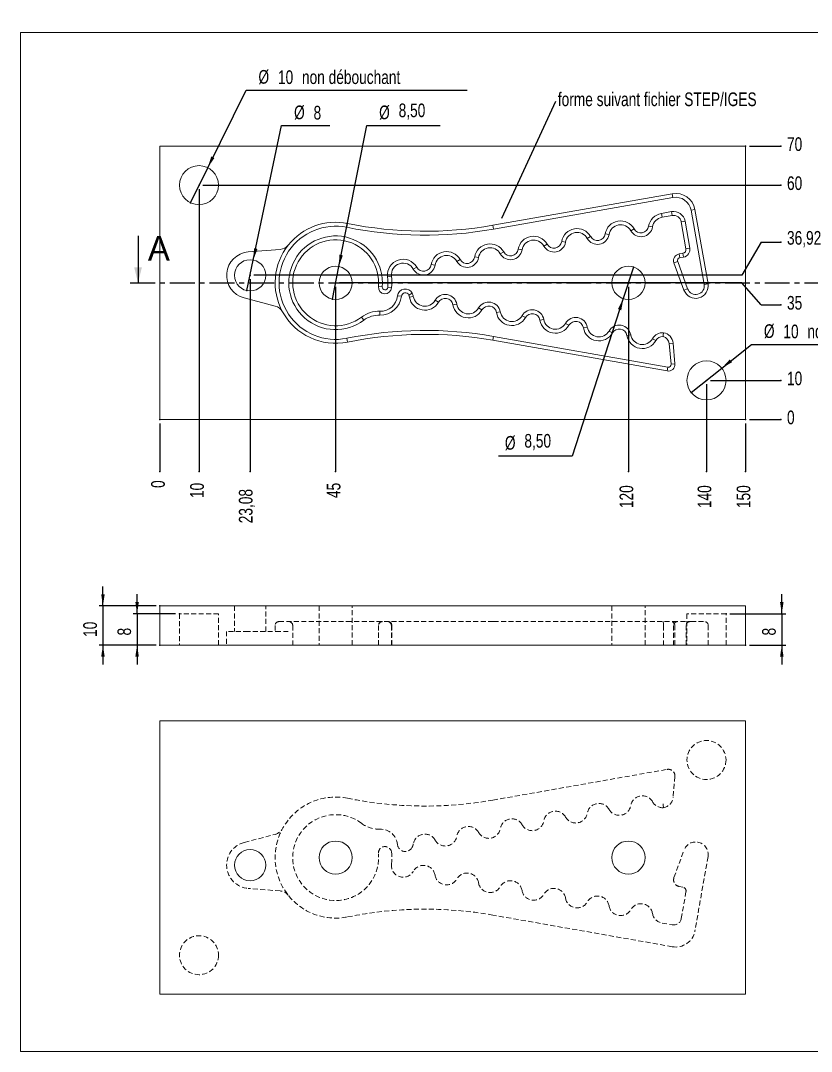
# Model space of a CAD drawing. Extents: x 12 to 408, y 18 to 282.
# Drawn here: x 12 to 214.6, y 18 to 282 of the extents above; entities that cross this region are included whole.
import ezdxf

# ---------------------------------------------------------------- set-up
doc = ezdxf.new("R2010")
doc.units = 0
doc.header["$MEASUREMENT"] = 0
doc.header["$PDSIZE"] = -1
doc.linetypes.add('CENTER', pattern=[10.16, 6.35, -1.27, 1.27, -1.27])
doc.linetypes.add('HIDDEN', pattern=[1.905, 1.27, -0.635])
doc.styles.add('SLDTEXTSTYLE0', font='txt', dxfattribs={"width": 0.75})
doc.dimstyles.new('SLDDIMSTYLE0', dxfattribs={"dimtxt": 3.5, "dimasz": 3, "dimexe": 1, "dimexo": 0.0625, "dimgap": 0.875, "dimtad": 0, "dimtih": 1, "dimtoh": 1, "dimdec": 0, "dimdsep": 46, "dimtxsty": 'Standard', "dimblk1": 'NONE', "dimblk2": 'NONE', "dimsah": 1, "dimcen": 0.09, "dimclrd": 255, "dimclre": 255, "dimclrt": 255, "dimadec": 0, "dimazin": 0, "dimtfac": 1, "dimtdec": 4, "dimtofl": 0, "dimtmove": 0, "dimatfit": 3, "dimfxl": 1, "dimtolj": 1, "dimtzin": 12, "dimarcsym": 0})
doc.dimstyles.new('SLDDIMSTYLE1', dxfattribs={"dimtxt": 3.5, "dimasz": 3, "dimexe": 1, "dimexo": 0.0625, "dimgap": 0.875, "dimtad": 0, "dimtih": 1, "dimtoh": 1, "dimzin": 12, "dimdsep": 46, "dimtxsty": 'Standard', "dimblk1": 'NONE', "dimblk2": 'NONE', "dimsah": 1, "dimcen": 0.09, "dimclrd": 255, "dimclre": 255, "dimclrt": 255, "dimadec": 0, "dimazin": 0, "dimtfac": 1, "dimtdec": 4, "dimtofl": 0, "dimtmove": 0, "dimatfit": 3, "dimfxl": 1, "dimtolj": 1, "dimtzin": 12, "dimarcsym": 0})
doc.dimstyles.new('SLDDIMSTYLE2', dxfattribs={"dimtxt": 3.5, "dimasz": 3, "dimexe": 1, "dimexo": 0.0625, "dimgap": 0.875, "dimtad": 0, "dimtih": 1, "dimtoh": 1, "dimzin": 12, "dimdsep": 46, "dimtxsty": 'Standard', "dimsah": 1, "dimcen": 0.09, "dimclrd": 255, "dimclre": 255, "dimclrt": 255, "dimadec": 0, "dimazin": 0, "dimtfac": 1, "dimtdec": 4, "dimtmove": 0, "dimatfit": 3, "dimfxl": 1, "dimtolj": 1, "dimtzin": 12, "dimarcsym": 0})
doc.dimstyles.new('SLDDIMSTYLE3', dxfattribs={"dimtxt": 6, "dimasz": 1, "dimexe": 0, "dimexo": 0.0625, "dimgap": 1.5, "dimtad": 0, "dimtih": 1, "dimtoh": 1, "dimdec": 0, "dimzin": 0, "dimdsep": 46, "dimtxsty": 'Standard', "dimblk1": 'DOT', "dimblk2": 'DOT', "dimsah": 1, "dimcen": 0.09, "dimadec": 0, "dimazin": 0, "dimtfac": 1, "dimtdec": 0, "dimtofl": 0, "dimtmove": 0, "dimatfit": 3, "dimfxl": 1, "dimtolj": 1, "dimtzin": 0, "dimarcsym": 0})
doc.dimstyles.new('SLDDIMSTYLE4', dxfattribs={"dimtxt": 3.5, "dimasz": 3, "dimexe": 1, "dimexo": 0.0625, "dimgap": 0.875, "dimtad": 0, "dimtih": 1, "dimtoh": 1, "dimzin": 12, "dimdsep": 46, "dimtxsty": 'Standard', "dimsah": 1, "dimcen": 0.09, "dimclrd": 255, "dimclre": 255, "dimclrt": 255, "dimadec": 0, "dimazin": 0, "dimtfac": 1, "dimtdec": 4, "dimtofl": 0, "dimtmove": 0, "dimatfit": 3, "dimfxl": 1, "dimtolj": 1, "dimtzin": 12, "dimarcsym": 0})

# ---------------------------------------------------------------- blocks, each defined once
blk = doc.blocks.new('*D0')
blk.add_line((47.7, 178.85), (47.7, 166.48))
at = {"color": 7}
for p in [(47.7, 179.85), (47.7, 166.48)]:
    blk.add_point(p, dxfattribs=at)
at = {"color": 7, "insert": (48.98, 162.31), "char_height": 3.5, "attachment_point": 7, "rotation": 90, "style": 'SLDTEXTSTYLE0'}
blk.add_mtext('0', dxfattribs=at)
blk = doc.blocks.new('_NONE')
blk = doc.blocks.new('*D2')
blk.add_line((57.7, 238.85), (57.7, 166.48))
at = {"color": 7}
for p in [(57.7, 239.85), (57.7, 166.48)]:
    blk.add_point(p, dxfattribs=at)
at = {"color": 7, "insert": (58.98, 159.72), "char_height": 3.5, "attachment_point": 7, "rotation": 90, "style": 'SLDTEXTSTYLE0'}
blk.add_mtext('10', dxfattribs=at)
blk = doc.blocks.new('*D3')
blk.add_line((70.78, 215.77), (70.78, 166.48))
at = {"color": 7}
for p in [(70.78, 216.77), (70.78, 166.48)]:
    blk.add_point(p, dxfattribs=at)
at = {"color": 7, "insert": (72.06, 153.26), "char_height": 3.5, "attachment_point": 7, "rotation": 90, "style": 'SLDTEXTSTYLE0'}
blk.add_mtext('23,08', dxfattribs=at)
blk = doc.blocks.new('*D4')
blk.add_line((92.7, 213.85), (92.7, 166.48))
at = {"color": 7}
for p in [(92.7, 214.85), (92.7, 166.48)]:
    blk.add_point(p, dxfattribs=at)
at = {"color": 7, "insert": (93.98, 159.72), "char_height": 3.5, "attachment_point": 7, "rotation": 90, "style": 'SLDTEXTSTYLE0'}
blk.add_mtext('45', dxfattribs=at)
blk = doc.blocks.new('*D5')
blk.add_line((167.7, 213.85), (167.7, 166.48))
at = {"color": 7}
for p in [(167.7, 214.85), (167.7, 166.48)]:
    blk.add_point(p, dxfattribs=at)
at = {"color": 7, "insert": (168.98, 157.14), "char_height": 3.5, "attachment_point": 7, "rotation": 90, "style": 'SLDTEXTSTYLE0'}
blk.add_mtext('120', dxfattribs=at)
blk = doc.blocks.new('*D6')
blk.add_line((187.7, 188.85), (187.7, 166.48))
at = {"color": 7}
for p in [(187.7, 189.85), (187.7, 166.48)]:
    blk.add_point(p, dxfattribs=at)
at = {"color": 7, "insert": (188.98, 157.14), "char_height": 3.5, "attachment_point": 7, "rotation": 90, "style": 'SLDTEXTSTYLE0'}
blk.add_mtext('140', dxfattribs=at)
blk = doc.blocks.new('*D7')
blk.add_line((197.7, 178.85), (197.7, 166.48))
at = {"color": 7}
for p in [(197.7, 179.85), (197.7, 166.48)]:
    blk.add_point(p, dxfattribs=at)
at = {"color": 7, "insert": (198.98, 157.14), "char_height": 3.5, "attachment_point": 7, "rotation": 90, "style": 'SLDTEXTSTYLE0'}
blk.add_mtext('150', dxfattribs=at)
blk = doc.blocks.new('*D8')
blk.add_line((198.7, 179.85), (206.73, 179.85))
at = {"color": 7}
for p in [(197.7, 179.85), (206.73, 179.85)]:
    blk.add_point(p, dxfattribs=at)
at = {"color": 7, "insert": (208.32, 178.57), "char_height": 3.5, "attachment_point": 7, "style": 'SLDTEXTSTYLE0'}
blk.add_mtext('0', dxfattribs=at)
blk = doc.blocks.new('*D9')
blk.add_line((58.7, 239.85), (206.73, 239.85))
at = {"color": 7}
for p in [(57.7, 239.85), (206.73, 239.85)]:
    blk.add_point(p, dxfattribs=at)
at = {"color": 7, "insert": (208.32, 238.57), "char_height": 3.5, "attachment_point": 7, "style": 'SLDTEXTSTYLE0'}
blk.add_mtext('60', dxfattribs=at)
blk = doc.blocks.new('*D10')
for p, q in [((201.73, 225.24), (196.73, 216.77)), ((201.73, 225.24), (206.73, 225.24)), ((196.73, 216.77), (71.78, 216.77))]:
    blk.add_line(p, q)
at = {"color": 7}
for p in [(206.73, 225.24), (70.78, 216.77)]:
    blk.add_point(p, dxfattribs=at)
at = {"color": 7, "insert": (208.32, 223.96), "char_height": 3.5, "attachment_point": 7, "style": 'SLDTEXTSTYLE0'}
blk.add_mtext('36,92', dxfattribs=at)
blk = doc.blocks.new('*D11')
for p, q in [((196.73, 214.85), (93.7, 214.85)), ((201.73, 209.21), (196.73, 214.85)), ((201.73, 209.21), (206.73, 209.21))]:
    blk.add_line(p, q)
at = {"color": 7}
for p in [(92.7, 214.85), (206.73, 209.21)]:
    blk.add_point(p, dxfattribs=at)
at = {"color": 7, "insert": (208.32, 207.93), "char_height": 3.5, "attachment_point": 7, "style": 'SLDTEXTSTYLE0'}
blk.add_mtext('35', dxfattribs=at)
blk = doc.blocks.new('*D12')
blk.add_line((188.7, 189.85), (206.73, 189.85))
at = {"color": 7}
for p in [(187.7, 189.85), (206.73, 189.85)]:
    blk.add_point(p, dxfattribs=at)
at = {"color": 7, "insert": (208.32, 188.57), "char_height": 3.5, "attachment_point": 7, "style": 'SLDTEXTSTYLE0'}
blk.add_mtext('10', dxfattribs=at)
blk = doc.blocks.new('*D13')
blk.add_line((198.7, 249.85), (206.73, 249.85))
at = {"color": 7}
for p in [(197.7, 249.85), (206.73, 249.85)]:
    blk.add_point(p, dxfattribs=at)
at = {"color": 7, "insert": (208.32, 248.57), "char_height": 3.5, "attachment_point": 7, "style": 'SLDTEXTSTYLE0'}
blk.add_mtext('70', dxfattribs=at)
blk = doc.blocks.new('*D14')
for p, q in [((59.92, 244.33), (69.76, 264.22)), ((69.76, 264.22), (126.35, 264.22)), ((55.48, 235.37), (59.92, 244.33))]:
    blk.add_line(p, q)
at = {"color": 7}
for p in [(59.92, 244.33), (55.48, 235.37)]:
    blk.add_point(p, dxfattribs=at)
at = {"color": 255}
blk.add_solid([(59.92, 244.33), (61.65, 246.82), (60.84, 247.22)], dxfattribs=at)
at = {"color": 7, "char_height": 3.5, "attachment_point": 7, "style": 'SLDTEXTSTYLE0'}
for s, insert in [('%%c', (72.93, 265.72)), ('10', (77.93, 265.72)), (' non débouchant', (83.1, 265.72))]:
    blk.add_mtext(s, dxfattribs=dict(at, insert=insert))
blk = doc.blocks.new('*D15')
for p, q in [((191.6, 192.98), (199.22, 199.09)), ((199.22, 199.09), (255.81, 199.09)), ((183.8, 186.73), (191.6, 192.98))]:
    blk.add_line(p, q)
at = {"color": 7}
for p in [(191.6, 192.98), (183.8, 186.73)]:
    blk.add_point(p, dxfattribs=at)
at = {"color": 255}
blk.add_solid([(191.6, 192.98), (194.22, 194.5), (193.66, 195.21)], dxfattribs=at)
at = {"color": 7, "char_height": 3.5, "attachment_point": 7, "style": 'SLDTEXTSTYLE0'}
for s, insert in [('%%c', (202.4, 200.59)), ('10', (207.39, 200.59)), (' non débouchant', (212.56, 200.59))]:
    blk.add_mtext(s, dxfattribs=dict(at, insert=insert))
blk = doc.blocks.new('*D16')
for p, q in [((71.61, 220.68), (78.87, 255.12)), ((78.87, 255.12), (91.22, 255.12)), ((69.96, 212.86), (71.61, 220.68))]:
    blk.add_line(p, q)
at = {"color": 7}
for p in [(71.61, 220.68), (69.96, 212.86)]:
    blk.add_point(p, dxfattribs=at)
at = {"color": 255}
blk.add_solid([(71.61, 220.68), (72.67, 223.53), (71.79, 223.71)], dxfattribs=at)
at = {"color": 7, "char_height": 3.5, "attachment_point": 7, "style": 'SLDTEXTSTYLE0'}
for s, insert in [('%%c', (82.05, 256.62)), ('8', (87.04, 256.62))]:
    blk.add_mtext(s, dxfattribs=dict(at, insert=insert))
blk = doc.blocks.new('*D17')
for p, q in [((93.52, 219.02), (100.67, 255.12)), ((100.67, 255.12), (119.48, 255.12)), ((91.87, 210.68), (93.52, 219.02))]:
    blk.add_line(p, q)
at = {"color": 7}
for p in [(93.52, 219.02), (91.87, 210.68)]:
    blk.add_point(p, dxfattribs=at)
at = {"color": 255}
blk.add_solid([(93.52, 219.02), (94.55, 221.88), (93.66, 222.05)], dxfattribs=at)
at = {"color": 7, "char_height": 3.5, "attachment_point": 7, "style": 'SLDTEXTSTYLE0'}
for s, insert in [('%%c', (103.84, 256.62)), ('8,50', (108.84, 256.62))]:
    blk.add_mtext(s, dxfattribs=dict(at, insert=insert))
blk = doc.blocks.new('*D18')
for p, q in [((169.01, 218.89), (166.38, 210.81)), ((166.38, 210.81), (153.27, 170.48)), ((153.27, 170.48), (134.46, 170.48))]:
    blk.add_line(p, q)
at = {"color": 7}
for p in [(169.01, 218.89), (166.38, 210.81)]:
    blk.add_point(p, dxfattribs=at)
at = {"color": 255}
blk.add_solid([(166.38, 210.81), (165.03, 208.1), (165.88, 207.82)], dxfattribs=at)
at = {"color": 7, "char_height": 3.5, "attachment_point": 7, "style": 'SLDTEXTSTYLE0'}
for s, insert in [('%%c', (136.05, 171.98)), ('8,50', (141.05, 171.98))]:
    blk.add_mtext(s, dxfattribs=dict(at, insert=insert))
blk = doc.blocks.new('_DOT')
blk.add_line((-0.5, 0), (-1, 0))
at = {"const_width": 0.5}
blk.add_lwpolyline([(-0.25, 0, 1), (0.25, 0, 1)], format="xyb", close=True, dxfattribs=at)
blk = doc.blocks.new('*D20')
for p, q in [((33.09, 132.08), (33.09, 137.08)), ((46.7, 132.08), (32.09, 132.08)), ((33.09, 132.08), (33.09, 122.08)), ((46.7, 122.08), (32.09, 122.08)), ((33.09, 122.08), (33.09, 117.08))]:
    blk.add_line(p, q)
at = {"color": 7}
for p in [(47.7, 132.08), (47.7, 122.08)]:
    blk.add_point(p, dxfattribs=at)
at = {"color": 255}
for points in [[(33.09, 132.08), (33.54, 135.08), (32.64, 135.08)], [(33.09, 122.08), (32.64, 119.08), (33.54, 119.08)]]:
    blk.add_solid(points, dxfattribs=at)
at = {"color": 7, "insert": (31.59, 124.15), "char_height": 3.5, "attachment_point": 7, "rotation": 90, "style": 'SLDTEXTSTYLE0'}
blk.add_mtext('10', dxfattribs=at)
blk = doc.blocks.new('*D21')
for p, q in [((206.99, 130.08), (206.99, 135.08)), ((193.7, 130.08), (207.99, 130.08)), ((206.99, 130.08), (206.99, 122.08)), ((198.7, 122.08), (207.99, 122.08)), ((206.99, 122.08), (206.99, 117.08))]:
    blk.add_line(p, q)
at = {"color": 7}
for p in [(192.7, 130.08), (197.7, 122.08)]:
    blk.add_point(p, dxfattribs=at)
at = {"color": 255}
for points in [[(206.99, 130.08), (207.44, 133.08), (206.54, 133.08)], [(206.99, 122.08), (206.54, 119.08), (207.44, 119.08)]]:
    blk.add_solid(points, dxfattribs=at)
at = {"color": 7, "insert": (205.49, 124.52), "char_height": 3.5, "attachment_point": 7, "rotation": 90, "style": 'SLDTEXTSTYLE0'}
blk.add_mtext('8', dxfattribs=at)
blk = doc.blocks.new('*D22')
for p, q in [((41.84, 130.08), (41.84, 135.08)), ((51.7, 130.08), (40.84, 130.08)), ((41.84, 130.08), (41.84, 122.08)), ((46.7, 122.08), (40.84, 122.08)), ((41.84, 122.08), (41.84, 117.08))]:
    blk.add_line(p, q)
at = {"color": 7}
for p in [(52.7, 130.08), (47.7, 122.08)]:
    blk.add_point(p, dxfattribs=at)
at = {"color": 255}
for points in [[(41.84, 130.08), (42.29, 133.08), (41.39, 133.08)], [(41.84, 122.08), (41.39, 119.08), (42.29, 119.08)]]:
    blk.add_solid(points, dxfattribs=at)
at = {"color": 7, "insert": (40.34, 124.52), "char_height": 3.5, "attachment_point": 7, "rotation": 90, "style": 'SLDTEXTSTYLE0'}
blk.add_mtext('8', dxfattribs=at)

msp = doc.modelspace()

# ---------------------------------------------------------------- linework, layer by layer
at = {"color": 7, "linetype": 'Continuous', "lineweight": 0}
for p, q in [((12, 279), (408, 279)), ((12, 279), (12, 18)), ((12, 18), (408, 18))]:
    msp.add_line(p, q, dxfattribs=at)
at = {"color": 7, "linetype": 'Continuous', "lineweight": 15}
for p, q in [((197.698, 249.853), (47.698, 249.853)), ((47.698, 249.853), (47.698, 179.853)), ((197.698, 179.853), (197.698, 249.853)), ((132.991, 229.573), (178.945, 237.676)), ((178.945, 237.676), (179.118, 236.692)), ((133.165, 228.589), (179.118, 236.692)), ((178.741, 233.071), (176.135, 232.612)), ((176.135, 232.612), (176.309, 231.627)), ((178.741, 233.071), (178.915, 232.086)), ((184.737, 233.621), (183.752, 233.447)), ((183.752, 233.447), (187.104, 214.44)), ((184.737, 233.621), (188.089, 214.613)), ((95.775, 230.044), (95.576, 229.064)), ((178.915, 232.086), (176.309, 231.627)), ((182.217, 230.638), (181.232, 230.464)), ((182.447, 223.57), (181.232, 230.464)), ((183.432, 223.744), (182.217, 230.638)), ((132.991, 229.573), (133.165, 228.589)), ((161.742, 227.366), (162.729, 227.201)), ((169.17, 228.676), (168.3, 228.184)), ((172.884, 229.33), (173.871, 229.166)), ((146.887, 224.746), (146.016, 224.254)), ((150.601, 225.401), (151.587, 225.237)), ((158.028, 226.711), (157.158, 226.219)), ((78.472, 223.398), (70.308, 222.752)), ((135.745, 222.782), (134.874, 222.29)), ((139.459, 223.437), (140.445, 223.272)), ((180.677, 222.243), (181.636, 222.412)), ((180.851, 221.258), (180.677, 222.243)), ((181.81, 221.427), (181.636, 222.412)), ((183.432, 223.744), (182.447, 223.57)), ((117.175, 219.507), (118.161, 219.343)), ((124.603, 220.817), (123.732, 220.325)), ((128.317, 221.472), (129.303, 221.308)), ((180.315, 220.329), (179.375, 219.987)), ((181.931, 212.963), (179.375, 219.987)), ((182.871, 213.305), (180.315, 220.329)), ((180.851, 221.258), (181.81, 221.427)), ((106.006, 216.418), (106.999, 216.534)), ((113.461, 218.853), (112.591, 218.361)), ((104.651, 213.794), (103.655, 213.883)), ((188.089, 214.613), (187.104, 214.44)), ((106.045, 213.671), (107.042, 213.583)), ((108.544, 211.495), (109.539, 211.391)), ((112.334, 212.158), (111.434, 211.722)), ((112.592, 211.345), (111.606, 211.18)), ((182.871, 213.305), (181.931, 212.963)), ((69.276, 210.962), (77.204, 208.908)), ((118.163, 210.363), (119.034, 209.871)), ((123.734, 209.38), (122.748, 209.216)), ((99.918, 205.269), (99.317, 206.067)), ((104.026, 206.574), (104.057, 207.574)), ((129.305, 208.398), (130.176, 207.906)), ((134.876, 207.416), (133.89, 207.251)), ((140.447, 206.433), (141.318, 205.942)), ((146.018, 205.451), (145.031, 205.287)), ((151.589, 204.469), (152.459, 203.977)), ((157.16, 203.487), (156.173, 203.322)), ((132.991, 200.132), (133.165, 201.117)), ((177.793, 193.248), (133.165, 201.117)), ((162.731, 202.504), (163.601, 202.012)), ((168.302, 201.522), (167.315, 201.357)), ((95.775, 199.661), (95.576, 200.642)), ((177.62, 192.263), (132.991, 200.132)), ((173.872, 200.54), (174.743, 200.048)), ((179.145, 199.383), (178.149, 199.296)), ((178.149, 199.296), (178.612, 193.998)), ((179.145, 199.383), (179.608, 194.086)), ((177.62, 192.263), (177.793, 193.248)), ((179.608, 194.086), (178.612, 193.998)), ((47.698, 179.853), (197.698, 179.853)), ((47.698, 122.08), (47.698, 132.08)), ((197.698, 132.08), (47.698, 132.08)), ((197.698, 122.08), (197.698, 132.08)), ((197.698, 122.08), (47.698, 122.08)), ((47.698, 32.633), (47.698, 102.633)), ((47.698, 102.633), (197.698, 102.633)), ((197.698, 102.633), (197.698, 32.633)), ((197.698, 32.633), (47.698, 32.633))]:
    msp.add_line(p, q, dxfattribs=at)
at = {"color": 7, "linetype": 'Continuous'}
msp.add_line((42.082, 226.853), (42.082, 214.853), dxfattribs=at)
at = {"color": 7, "linetype": 'CENTER'}
msp.add_line((40.082, 214.853), (245.152, 214.853), dxfattribs=at)
at = {"color": 9, "linetype": 'HIDDEN', "lineweight": 0}
for p, q in [((66.781, 132.08), (66.781, 125.58)), ((74.781, 125.58), (74.781, 132.08)), ((88.448, 132.08), (88.448, 122.08)), ((96.948, 122.08), (96.948, 132.08)), ((163.448, 132.08), (163.448, 122.08)), ((171.948, 122.08), (171.948, 132.08)), ((62.698, 130.08), (52.698, 130.08)), ((52.698, 130.08), (52.698, 122.08)), ((62.698, 122.08), (62.698, 130.08)), ((192.698, 130.08), (182.698, 130.08)), ((182.698, 130.08), (182.698, 122.08)), ((192.698, 122.08), (192.698, 130.08)), ((77.198, 127.08), (77.198, 125.58)), ((78.198, 128.08), (95.576, 128.08)), ((81.698, 127.08), (81.698, 122.08)), ((95.576, 128.08), (133.165, 128.08)), ((103.648, 127.08), (103.648, 122.08)), ((103.698, 122.08), (103.698, 127.08)), ((106.979, 127.08), (106.979, 122.08)), ((107.098, 122.08), (107.098, 127.08)), ((133.165, 128.08), (179.118, 128.08)), ((176.677, 127.08), (176.677, 122.08)), ((179.118, 128.08), (183.752, 128.08)), ((179.272, 127.08), (179.272, 122.08)), ((179.615, 122.08), (179.615, 127.08)), ((182.463, 122.08), (182.463, 127.08)), ((183.752, 128.08), (187.104, 128.08)), ((187.104, 128.08), (187.137, 128.08)), ((188.137, 122.08), (188.137, 127.08)), ((70.308, 125.58), (64.781, 125.58)), ((64.781, 125.58), (64.781, 122.08)), ((78.472, 125.58), (70.308, 125.58)), ((80.58, 125.58), (78.472, 125.58)), ((132.991, 82.354), (177.62, 90.223)), ((179.608, 88.401), (179.145, 83.103)), ((69.276, 71.524), (77.204, 73.579)), ((179.375, 62.499), (181.931, 69.523)), ((188.089, 67.873), (184.737, 48.866)), ((78.472, 59.088), (70.308, 59.735)), ((181.636, 60.075), (180.677, 60.244)), ((181.232, 52.022), (182.447, 58.916)), ((178.945, 44.81), (132.991, 52.913)), ((176.309, 50.86), (178.915, 50.4))]:
    msp.add_line(p, q, dxfattribs=at)
at = {"color": 7, "linetype": 'Continuous', "lineweight": 15, "flags": 128}
msp.add_lwpolyline([(176.677, 202.076), (176.671, 202.02), (176.652, 201.859), (176.624, 201.61), (176.588, 201.301), (176.565, 201.095), (176.563, 201.08)], dxfattribs=at)
at = {"color": 9, "linetype": 'HIDDEN', "lineweight": 0, "flags": 128}
for points in [[(176.677, 127.08), (176.671, 127.41), (176.652, 127.703), (176.624, 127.927), (176.588, 128.055), (176.565, 128.079), (176.563, 128.08)], [(176.677, 80.41), (176.671, 80.466), (176.652, 80.628), (176.624, 80.877), (176.588, 81.185), (176.565, 81.392), (176.563, 81.407)]]:
    msp.add_lwpolyline(points, dxfattribs=at)
at = {"color": 7, "linetype": 'Continuous', "lineweight": 15}
for centre, radius in [((57.698, 239.853), 5), ((70.781, 216.77), 4), ((92.698, 214.853), 4.25), ((167.698, 214.853), 4.25), ((187.698, 189.853), 5), ((92.698, 67.633), 4.25), ((167.698, 67.633), 4.25), ((70.781, 65.716), 4)]:
    msp.add_circle(centre, radius, dxfattribs=at)
at = {"color": 9, "linetype": 'HIDDEN', "lineweight": 0}
for centre in [(187.698, 92.633), (57.698, 42.633)]:
    msp.add_circle(centre, 5, dxfattribs=at)
at = {"color": 7, "linetype": 'Continuous', "lineweight": 15}
for centre, radius, start, end in [((179.813, 232.752), 5, 10, 100), ((179.813, 232.752), 4, 10, 100), ((176.83, 228.672), 4, 100, 170.52878), ((179.262, 230.117), 3, 10, 100), ((92.698, 214.853), 15.5, 78.54983, 141.42253), ((115.626, 328.054), 100, 258.54983, 280), ((165.688, 226.708), 4, 29.47122, 170.52878), ((165.688, 226.708), 3, 29.47122, 170.52878), ((176.83, 228.672), 3, 100, 170.52878), ((179.262, 230.117), 2, 10, 100), ((92.698, 214.853), 14.5, 78.54983, 281.45017), ((115.626, 328.054), 101, 258.54983, 280), ((154.546, 224.743), 4, 29.47122, 170.52878), ((154.546, 224.743), 3, 29.47122, 170.52878), ((159.77, 227.695), 3, 209.47122, 350.52878), ((159.77, 227.695), 2, 209.47122, 350.52878), ((170.911, 229.66), 3, 209.47122, 350.52878), ((170.911, 229.66), 2, 209.47122, 350.52878), ((92.698, 214.853), 15.5, 141.42253, 208.57747), ((78.235, 226.389), 3, 274.52943, 321.42253), ((92.698, 214.853), 12, 354.93928, 306.99348), ((92.698, 214.853), 11, 354.93928, 306.99348), ((132.262, 220.814), 4, 29.47122, 170.52878), ((143.404, 222.778), 4, 29.47122, 170.52878), ((143.404, 222.778), 3, 29.47122, 170.52878), ((148.628, 225.73), 3, 209.47122, 350.52878), ((148.628, 225.73), 2, 209.47122, 350.52878), ((70.781, 216.77), 6, 94.52943, 255.47057), ((121.121, 218.849), 4, 29.47122, 170.52878), ((121.121, 218.849), 3, 29.47122, 170.52878), ((132.262, 220.814), 3, 29.47122, 170.52878), ((137.486, 223.766), 3, 209.47122, 350.52878), ((137.486, 223.766), 2, 209.47122, 350.52878), ((180.972, 220.569), 1.7, 100, 200), ((181.463, 223.397), 1, 280, 10), ((181.463, 223.397), 2, 280, 10), ((109.979, 216.885), 4, 29.47122, 186.70532), ((109.979, 216.885), 3, 29.47122, 186.70532), ((115.202, 219.837), 3, 209.47122, 350.52878), ((115.202, 219.837), 2, 209.47122, 350.52878), ((126.344, 221.801), 3, 209.47122, 350.52878), ((126.344, 221.801), 2, 209.47122, 350.52878), ((180.972, 220.569), 0.7, 100, 200), ((92.698, 214.853), 14.4, 354.93928, 6.70532), ((105.348, 213.733), 1.7, 174.93928, 354.93928), ((92.698, 214.853), 13.4, 354.93928, 6.70532), ((184.938, 214.058), 3.199, 200, 10), ((184.938, 214.058), 2.199, 200, 10), ((104.189, 211.95), 5.379, 268.26473, 354.03051), ((104.189, 211.95), 4.379, 268.26473, 354.03051), ((105.348, 213.733), 0.7, 174.93928, 354.93928), ((110.533, 211.287), 2, 25.81738, 174.03051), ((110.533, 211.287), 1, 25.81738, 174.03051), ((109.633, 210.851), 2, 9.47122, 25.81738), ((109.633, 210.851), 3, 9.47122, 25.81738), ((115.551, 211.839), 3, 189.47122, 330.52878), ((120.775, 208.887), 3, 9.47122, 150.52878), ((76.452, 206.004), 3, 28.57747, 75.47057), ((115.551, 211.839), 4, 189.47122, 330.52878), ((120.775, 208.887), 2, 9.47122, 150.52878), ((126.693, 209.874), 4, 189.47122, 330.52878), ((126.693, 209.874), 3, 189.47122, 330.52878), ((131.917, 206.922), 3, 9.47122, 150.52878), ((131.917, 206.922), 2, 9.47122, 150.52878), ((92.698, 214.853), 15.5, 208.57747, 281.45017), ((103.83, 200.077), 7.5, 88.26473, 126.99348), ((103.83, 200.077), 6.5, 88.26473, 126.99348), ((137.835, 207.909), 4, 189.47122, 330.52878), ((137.835, 207.909), 3, 189.47122, 330.52878), ((143.059, 204.958), 3, 9.47122, 150.52878), ((143.059, 204.958), 2, 9.47122, 150.52878), ((154.201, 202.993), 3, 9.47122, 150.52878), ((148.977, 205.945), 4, 189.47122, 330.52878), ((148.977, 205.945), 3, 189.47122, 330.52878), ((154.201, 202.993), 2, 9.47122, 150.52878), ((160.119, 203.98), 4, 189.47122, 330.52878), ((160.119, 203.98), 3, 189.47122, 330.52878), ((165.342, 201.028), 3, 9.47122, 150.52878), ((115.626, 101.652), 101, 80, 101.45017), ((115.626, 101.652), 100, 80, 101.45017), ((165.342, 201.028), 2, 9.47122, 150.52878), ((171.261, 202.016), 4, 189.47122, 330.52878), ((171.261, 202.016), 3, 189.47122, 330.52878), ((176.513, 199.048), 3.033, 86.89085, 150.52878), ((176.513, 199.048), 2.033, 88.59183, 150.52878), ((176.156, 199.122), 2, 5, 78.27573), ((176.156, 199.122), 3, 5, 80), ((177.915, 193.937), 1.7, 260, 5), ((177.915, 193.937), 0.7, 260, 5)]:
    msp.add_arc(centre, radius, start, end, dxfattribs=at)
at = {"color": 9, "linetype": 'HIDDEN', "lineweight": 0}
for centre, radius, start, end in [((78.198, 127.08), 1, 90, 180), ((80.698, 127.08), 1, 0, 90), ((104.648, 127.08), 1, 90, 180), ((104.698, 127.08), 1, 90, 180), ((105.979, 127.08), 1, 0, 90), ((106.098, 127.08), 1, 0, 90), ((178.615, 127.08), 1, 0, 90), ((180.272, 127.08), 1, 90, 180), ((183.463, 127.08), 1, 90, 180), ((187.137, 127.08), 1, 0, 90), ((177.915, 88.549), 1.7, 355, 100), ((92.698, 67.633), 15.5, 78.54983, 281.45017), ((115.626, 180.835), 100, 258.54983, 280), ((171.261, 80.471), 3, 29.47122, 170.52878), ((176.513, 83.439), 3.033, 209.47122, 273.10915), ((176.156, 83.365), 3, 280, 355), ((148.977, 76.542), 3, 29.47122, 170.52878), ((160.119, 78.506), 3, 29.47122, 170.52878), ((165.342, 81.458), 3, 209.47122, 350.52878), ((92.698, 67.633), 11, 53.00652, 5.06072), ((137.835, 74.577), 3, 29.47122, 170.52878), ((143.059, 77.529), 3, 209.47122, 350.52878), ((154.201, 79.493), 3, 209.47122, 350.52878), ((76.452, 76.483), 3, 284.52943, 331.42253), ((103.83, 82.409), 7.5, 233.00652, 271.73527), ((104.189, 70.536), 4.379, 5.96949, 91.73527), ((126.693, 72.612), 3, 29.47122, 170.52878), ((131.917, 75.564), 3, 209.47122, 350.52878), ((70.781, 65.716), 6, 104.52943, 265.47057), ((115.551, 70.648), 3, 29.47122, 170.52878), ((120.775, 73.6), 3, 209.47122, 350.52878), ((184.938, 68.429), 3.199, 350, 160), ((105.348, 68.754), 1.7, 5.06072, 185.06072), ((92.698, 67.633), 14.4, 353.29468, 5.06072), ((110.533, 71.2), 2, 185.96949, 334.18262), ((109.633, 71.635), 3, 334.18262, 350.52878), ((109.979, 65.602), 3, 173.29468, 330.52878), ((115.202, 62.65), 3, 9.47122, 150.52878), ((126.344, 60.685), 3, 9.47122, 150.52878), ((121.121, 63.637), 3, 189.47122, 330.52878), ((132.262, 61.673), 3, 189.47122, 330.52878), ((137.486, 58.721), 3, 9.47122, 150.52878), ((180.972, 61.918), 1.7, 160, 260), ((78.235, 56.097), 3, 38.57747, 85.47057), ((143.404, 59.708), 3, 189.47122, 330.52878), ((148.628, 56.756), 3, 9.47122, 150.52878), ((181.463, 59.09), 1, 350, 80), ((154.546, 57.743), 3, 189.47122, 330.52878), ((159.77, 54.791), 3, 9.47122, 150.52878), ((170.911, 52.827), 3, 9.47122, 150.52878), ((115.626, -45.568), 100, 80, 101.45017), ((165.688, 55.779), 3, 189.47122, 330.52878), ((176.83, 53.814), 3, 189.47122, 260), ((179.262, 52.37), 2, 260, 350), ((179.813, 49.734), 5, 260, 350)]:
    msp.add_arc(centre, radius, start, end, dxfattribs=at)
at = {"color": 255}
msp.add_point((92.698, 214.853), dxfattribs=at)
at = {"color": 7, "linetype": 'Continuous'}
msp.add_solid([(42.082, 214.853), (43.082, 218.853), (41.082, 218.853)], dxfattribs=at)

# ---------------------------------------------------------------- texts
at = {"color": 7, "insert": (149.616, 263.6), "char_height": 3.5, "attachment_point": 1, "style": 'SLDTEXTSTYLE0'}
msp.add_mtext('forme suivant fichier STEP/IGES', dxfattribs=at)
at = {"insert": (44.587, 226.853), "char_height": 6.35, "attachment_point": 1}
msp.add_mtext('A', dxfattribs=at)

# ---------------------------------------------------------------- dimensions: what is measured, and where the dimension line sits
for p1, p2, picture, middle in [((55.48, 235.372), (59.916, 244.334), '*D14', (98.85, 266.998)), ((183.796, 186.726), (191.6, 192.98), '*D15', (228.31, 201.865))]:
    dim = msp.add_diameter_dim_2p(p1=p1, p2=p2, text='<> non débouchant', dimstyle='SLDDIMSTYLE2')
    dim.commit()
    dim.dimension.update_dxf_attribs({"geometry": picture, "text_midpoint": middle, "dimtype": 163})
for p1, p2, picture, middle in [((69.956, 212.857), (71.607, 220.684), '*D16', (85.838, 257.897)), ((91.872, 210.684), (93.523, 219.022), '*D17', (110.866, 257.897)), ((169.012, 218.895), (166.383, 210.811), '*D18', (143.071, 173.255))]:
    dim = msp.add_diameter_dim_2p(p1=p1, p2=p2, dimstyle='SLDDIMSTYLE2')
    dim.commit()
    dim.dimension.update_dxf_attribs({"geometry": picture, "text_midpoint": middle, "dimtype": 163})
for feature_location, offset, dtype, origin, dimstyle, picture, middle in [((197.698, 249.853), (9.034, 0), 0, (197.698, 179.853), 'SLDDIMSTYLE1', '*D13', (206.732, 249.853)), ((57.698, 239.853), (149.034, 0), 0, (197.698, 179.853), 'SLDDIMSTYLE1', '*D9', (206.732, 239.853)), ((57.698, 239.853), (0, -73.373), 1, (47.698, 179.853), 'SLDDIMSTYLE1', '*D2', (57.698, 166.479)), ((70.781, 216.77), (135.95, 8.465), 0, (197.698, 179.853), 'SLDDIMSTYLE1', '*D10', (206.732, 225.235)), ((70.781, 216.77), (0, -50.291), 1, (47.698, 179.853), 'SLDDIMSTYLE1', '*D3', (70.781, 166.479)), ((92.698, 214.853), (0, -48.373), 1, (47.698, 179.853), 'SLDDIMSTYLE1', '*D4', (92.698, 166.479)), ((167.698, 214.853), (0, -48.373), 1, (47.698, 179.853), 'SLDDIMSTYLE1', '*D5', (167.698, 166.479)), ((92.698, 214.853), (114.034, -5.645), 0, (197.698, 179.853), 'SLDDIMSTYLE1', '*D11', (206.732, 209.208)), ((187.698, 189.853), (19.034, 0), 0, (197.698, 179.853), 'SLDDIMSTYLE1', '*D12', (206.732, 189.853)), ((187.698, 189.853), (0, -23.373), 1, (47.698, 179.853), 'SLDDIMSTYLE1', '*D6', (187.698, 166.479)), ((197.697715335, 179.852972667), (9.034208871, 0), 0, (197.697715335, 179.852972667), 'SLDDIMSTYLE0', '*D8', (206.731924205, 179.852972667)), ((47.697715335, 179.852972667), (0, -13.373490802), 1, (47.697715335, 179.852972667), 'SLDDIMSTYLE0', '*D0', (47.697715335, 166.479481865)), ((197.698, 179.853), (0, -13.373), 1, (47.698, 179.853), 'SLDDIMSTYLE1', '*D7', (197.698, 166.479))]:
    dim = msp.add_ordinate_dim(feature_location=feature_location, offset=offset, dtype=dtype, origin=origin, dimstyle=dimstyle)
    dim.commit()
    dim.dimension.update_dxf_attribs({"geometry": picture, "text_midpoint": middle})
at = {"color": 255}
for base, p1, p2, picture, middle in [((33.091, 122.08), (47.698, 132.08), (47.698, 122.08), '*D20', (33.091, 126.732)), ((41.836, 122.08), (52.698, 130.08), (47.698, 122.08), '*D22', (41.836, 125.808)), ((206.986, 122.08), (192.698, 130.08), (197.698, 122.08), '*D21', (206.986, 125.808))]:
    dim = msp.add_linear_dim(base=base, p1=p1, p2=p2, angle=90, dimstyle='SLDDIMSTYLE4', dxfattribs=at)
    dim.commit()
    dim.dimension.update_dxf_attribs({"geometry": picture, "text_midpoint": middle, "dimtype": 160})

# ---------------------------------------------------------------- leaders
msp.add_leader([(135.258, 231.384), (149.115, 261.346)], dimstyle='SLDDIMSTYLE3', dxfattribs=at)

doc.saveas('drawing.dxf')
